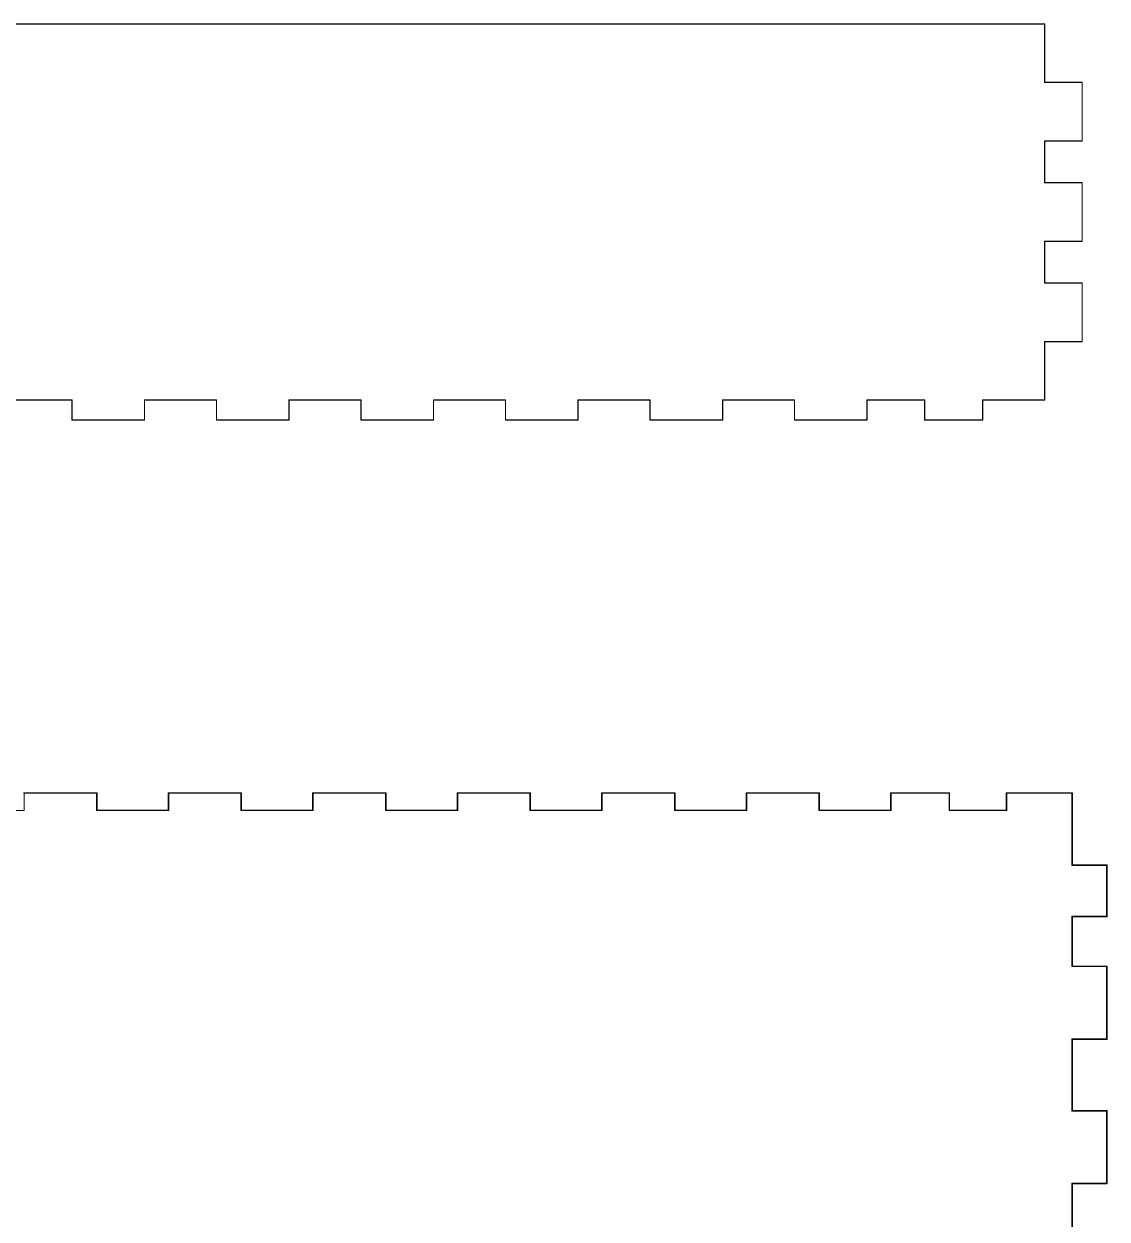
# Model space of a CAD drawing. Header units: millimetres. Extents: x -1378 to 3334, y -1176 to 661.
# Drawn here: x -1102.3 to -821.2, y -459.7 to -149.4 of the extents above; entities that cross this region are included whole.
import ezdxf

# ---------------------------------------------------------------- set-up
doc = ezdxf.new("R2010")
doc.units = ezdxf.units.MM
doc.header["$MEASUREMENT"] = 0
doc.layers.add('Layer 1', color=7, linetype='Continuous')

msp = doc.modelspace()

# ---------------------------------------------------------------- linework, layer by layer
at = {"layer": 'Layer 1', "color": 222, "lineweight": 9}
for points in [[(-1249.2852, -149.4363), (-1249.2852, -149.4363), (-837.3872, -149.4363), (-837.3872, -149.4363)], [(-1249.2852, -149.4363), (-1249.2852, -149.4363), (-837.3872, -149.4363), (-837.3872, -149.4363)], [(-837.3872, -149.4363), (-837.3872, -149.4363), (-837.3872, -164.5773), (-837.3872, -164.5773)], [(-837.3872, -149.4363), (-837.3872, -149.4363), (-837.3872, -164.5773), (-837.3872, -164.5773)], [(-837.3872, -164.5773), (-837.3872, -164.5773), (-827.6362, -164.5773), (-827.6362, -164.5773)], [(-837.3872, -164.5773), (-837.3872, -164.5773), (-827.6362, -164.5773), (-827.6362, -164.5773)], [(-827.6362, -164.5773), (-827.6362, -164.5773), (-827.6362, -179.8663), (-827.6362, -179.8663)], [(-827.6362, -164.5773), (-827.6362, -164.5773), (-827.6362, -179.8663), (-827.6362, -179.8663)], [(-827.6362, -179.8663), (-827.6362, -179.8663), (-837.3872, -179.8663), (-837.3872, -179.8663)], [(-837.3872, -179.8663), (-837.3872, -179.8663), (-837.3872, -190.6153), (-837.3872, -190.6153)], [(-827.6362, -179.8663), (-827.6362, -179.8663), (-837.3872, -179.8663), (-837.3872, -179.8663)], [(-837.3872, -179.8663), (-837.3872, -179.8663), (-837.3872, -190.6153), (-837.3872, -190.6153)], [(-837.3872, -190.6153), (-837.3872, -190.6153), (-827.6362, -190.6153), (-827.6362, -190.6153)], [(-837.3872, -190.6153), (-837.3872, -190.6153), (-827.6362, -190.6153), (-827.6362, -190.6153)], [(-827.6362, -190.6153), (-827.6362, -190.6153), (-827.6362, -205.9053), (-827.6362, -205.9053)], [(-827.6362, -190.6153), (-827.6362, -190.6153), (-827.6362, -205.9053), (-827.6362, -205.9053)], [(-827.6362, -205.9053), (-827.6362, -205.9053), (-837.3872, -205.9053), (-837.3872, -205.9053)], [(-837.3872, -205.9053), (-837.3872, -205.9053), (-837.3872, -216.6573), (-837.3872, -216.6573)], [(-827.6362, -205.9053), (-827.6362, -205.9053), (-837.3872, -205.9053), (-837.3872, -205.9053)], [(-837.3872, -205.9053), (-837.3872, -205.9053), (-837.3872, -216.6573), (-837.3872, -216.6573)], [(-837.3872, -216.6573), (-837.3872, -216.6573), (-827.6362, -216.6573), (-827.6362, -216.6573)], [(-837.3872, -216.6573), (-837.3872, -216.6573), (-827.6362, -216.6573), (-827.6362, -216.6573)], [(-827.6362, -216.6573), (-827.6362, -216.6573), (-827.6362, -231.9473), (-827.6362, -231.9473)], [(-827.6362, -216.6573), (-827.6362, -216.6573), (-827.6362, -231.9473), (-827.6362, -231.9473)], [(-827.6362, -231.9473), (-827.6362, -231.9473), (-837.3872, -231.9473), (-837.3872, -231.9473)], [(-837.3872, -231.9473), (-837.3872, -231.9473), (-837.3872, -247.0843), (-837.3872, -247.0843)], [(-827.6362, -231.9473), (-827.6362, -231.9473), (-837.3872, -231.9473), (-837.3872, -231.9473)], [(-837.3872, -231.9473), (-837.3872, -231.9473), (-837.3872, -247.0843), (-837.3872, -247.0843)], [(-1089.8722, -247.0843), (-1089.8722, -247.0843), (-1108.4732, -247.0843), (-1108.4732, -247.0843)], [(-1089.8722, -247.0843), (-1089.8722, -247.0843), (-1108.4732, -247.0843), (-1108.4732, -247.0843)], [(-1089.8722, -252.3343), (-1089.8722, -252.3343), (-1089.8722, -247.0843), (-1089.8722, -247.0843)], [(-1089.8722, -252.3343), (-1089.8722, -252.3343), (-1089.8722, -247.0843), (-1089.8722, -247.0843)], [(-1052.3732, -247.0843), (-1052.3732, -247.0843), (-1070.9732, -247.0843), (-1070.9732, -247.0843)], [(-1070.9732, -247.0843), (-1070.9732, -247.0843), (-1070.9732, -252.3343), (-1070.9732, -252.3343)], [(-1052.3732, -247.0843), (-1052.3732, -247.0843), (-1070.9732, -247.0843), (-1070.9732, -247.0843)], [(-1070.9732, -247.0843), (-1070.9732, -247.0843), (-1070.9732, -252.3343), (-1070.9732, -252.3343)], [(-1052.3732, -252.3343), (-1052.3732, -252.3343), (-1052.3732, -247.0843), (-1052.3732, -247.0843)], [(-1052.3732, -252.3343), (-1052.3732, -252.3343), (-1052.3732, -247.0843), (-1052.3732, -247.0843)], [(-1014.8732, -247.0843), (-1014.8732, -247.0843), (-1033.4722, -247.0843), (-1033.4722, -247.0843)], [(-1033.4722, -247.0843), (-1033.4722, -247.0843), (-1033.4722, -252.3343), (-1033.4722, -252.3343)], [(-1014.8732, -247.0843), (-1014.8732, -247.0843), (-1033.4722, -247.0843), (-1033.4722, -247.0843)], [(-1033.4722, -247.0843), (-1033.4722, -247.0843), (-1033.4722, -252.3343), (-1033.4722, -252.3343)], [(-1014.8732, -252.3343), (-1014.8732, -252.3343), (-1014.8732, -247.0843), (-1014.8732, -247.0843)], [(-1014.8732, -252.3343), (-1014.8732, -252.3343), (-1014.8732, -247.0843), (-1014.8732, -247.0843)], [(-977.3722, -247.0843), (-977.3722, -247.0843), (-995.9742, -247.0843), (-995.9742, -247.0843)], [(-995.9742, -247.0843), (-995.9742, -247.0843), (-995.9742, -252.3343), (-995.9742, -252.3343)], [(-977.3722, -247.0843), (-977.3722, -247.0843), (-995.9742, -247.0843), (-995.9742, -247.0843)], [(-995.9742, -247.0843), (-995.9742, -247.0843), (-995.9742, -252.3343), (-995.9742, -252.3343)], [(-977.3722, -252.3343), (-977.3722, -252.3343), (-977.3722, -247.0843), (-977.3722, -247.0843)], [(-977.3722, -252.3343), (-977.3722, -252.3343), (-977.3722, -247.0843), (-977.3722, -247.0843)], [(-939.8722, -247.0843), (-939.8722, -247.0843), (-958.4742, -247.0843), (-958.4742, -247.0843)], [(-958.4742, -247.0843), (-958.4742, -247.0843), (-958.4742, -252.3343), (-958.4742, -252.3343)], [(-939.8722, -247.0843), (-939.8722, -247.0843), (-958.4742, -247.0843), (-958.4742, -247.0843)], [(-958.4742, -247.0843), (-958.4742, -247.0843), (-958.4742, -252.3343), (-958.4742, -252.3343)], [(-939.8722, -252.3343), (-939.8722, -252.3343), (-939.8722, -247.0843), (-939.8722, -247.0843)], [(-939.8722, -252.3343), (-939.8722, -252.3343), (-939.8722, -247.0843), (-939.8722, -247.0843)], [(-902.3722, -247.0843), (-902.3722, -247.0843), (-920.9742, -247.0843), (-920.9742, -247.0843)], [(-920.9742, -247.0843), (-920.9742, -247.0843), (-920.9742, -252.3343), (-920.9742, -252.3343)], [(-902.3722, -247.0843), (-902.3722, -247.0843), (-920.9742, -247.0843), (-920.9742, -247.0843)], [(-920.9742, -247.0843), (-920.9742, -247.0843), (-920.9742, -252.3343), (-920.9742, -252.3343)], [(-902.3722, -252.3343), (-902.3722, -252.3343), (-902.3722, -247.0843), (-902.3722, -247.0843)], [(-902.3722, -252.3343), (-902.3722, -252.3343), (-902.3722, -247.0843), (-902.3722, -247.0843)], [(-868.6222, -247.0843), (-868.6222, -247.0843), (-883.4742, -247.0843), (-883.4742, -247.0843)], [(-883.4742, -247.0843), (-883.4742, -247.0843), (-883.4742, -252.3343), (-883.4742, -252.3343)], [(-868.6222, -247.0843), (-868.6222, -247.0843), (-883.4742, -247.0843), (-883.4742, -247.0843)], [(-883.4742, -247.0843), (-883.4742, -247.0843), (-883.4742, -252.3343), (-883.4742, -252.3343)], [(-868.6222, -252.3343), (-868.6222, -252.3343), (-868.6222, -247.0843), (-868.6222, -247.0843)], [(-868.6222, -252.3343), (-868.6222, -252.3343), (-868.6222, -247.0843), (-868.6222, -247.0843)], [(-853.4732, -247.0843), (-853.4732, -247.0843), (-853.4732, -252.3343), (-853.4732, -252.3343)], [(-837.3872, -247.0843), (-837.3872, -247.0843), (-853.4732, -247.0843), (-853.4732, -247.0843)], [(-853.4732, -247.0843), (-853.4732, -247.0843), (-853.4732, -252.3343), (-853.4732, -252.3343)], [(-837.3872, -247.0843), (-837.3872, -247.0843), (-853.4732, -247.0843), (-853.4732, -247.0843)], [(-1070.9732, -252.3343), (-1070.9732, -252.3343), (-1089.8722, -252.3343), (-1089.8722, -252.3343)], [(-1070.9732, -252.3343), (-1070.9732, -252.3343), (-1089.8722, -252.3343), (-1089.8722, -252.3343)], [(-1033.4722, -252.3343), (-1033.4722, -252.3343), (-1052.3732, -252.3343), (-1052.3732, -252.3343)], [(-1033.4722, -252.3343), (-1033.4722, -252.3343), (-1052.3732, -252.3343), (-1052.3732, -252.3343)], [(-995.9742, -252.3343), (-995.9742, -252.3343), (-1014.8732, -252.3343), (-1014.8732, -252.3343)], [(-995.9742, -252.3343), (-995.9742, -252.3343), (-1014.8732, -252.3343), (-1014.8732, -252.3343)], [(-958.4742, -252.3343), (-958.4742, -252.3343), (-977.3722, -252.3343), (-977.3722, -252.3343)], [(-958.4742, -252.3343), (-958.4742, -252.3343), (-977.3722, -252.3343), (-977.3722, -252.3343)], [(-920.9742, -252.3343), (-920.9742, -252.3343), (-939.8722, -252.3343), (-939.8722, -252.3343)], [(-920.9742, -252.3343), (-920.9742, -252.3343), (-939.8722, -252.3343), (-939.8722, -252.3343)], [(-883.4742, -252.3343), (-883.4742, -252.3343), (-902.3722, -252.3343), (-902.3722, -252.3343)], [(-883.4742, -252.3343), (-883.4742, -252.3343), (-902.3722, -252.3343), (-902.3722, -252.3343)], [(-853.4732, -252.3343), (-853.4732, -252.3343), (-868.6222, -252.3343), (-868.6222, -252.3343)], [(-853.4732, -252.3343), (-853.4732, -252.3343), (-868.6222, -252.3343), (-868.6222, -252.3343)], [(-1102.3852, -349.0343), (-1102.3852, -349.0343), (-1083.3352, -349.0343), (-1083.3352, -349.0343)], [(-1102.3852, -349.0343), (-1102.3852, -349.0343), (-1083.3352, -349.0343), (-1083.3352, -349.0343)], [(-1102.2352, -353.6833), (-1102.2352, -353.6833), (-1102.2352, -349.1853), (-1102.2352, -349.1853)], [(-1102.2352, -349.1853), (-1102.2352, -349.1853), (-1083.4852, -349.1853), (-1083.4852, -349.1853)], [(-1102.2352, -353.6833), (-1102.2352, -353.6833), (-1102.2352, -349.1853), (-1102.2352, -349.1853)], [(-1102.2352, -349.1853), (-1102.2352, -349.1853), (-1083.4852, -349.1853), (-1083.4852, -349.1853)], [(-1083.4852, -349.1853), (-1083.4852, -349.1853), (-1083.4852, -353.6833), (-1083.4852, -353.6833)], [(-1083.4852, -349.1853), (-1083.4852, -349.1853), (-1083.4852, -353.6833), (-1083.4852, -353.6833)], [(-1083.3352, -349.0343), (-1083.3352, -349.0343), (-1083.3352, -353.5323), (-1083.3352, -353.5323)], [(-1083.3352, -349.0343), (-1083.3352, -349.0343), (-1083.3352, -353.5323), (-1083.3352, -353.5323)], [(-1064.8862, -353.5323), (-1064.8862, -353.5323), (-1064.8862, -349.0343), (-1064.8862, -349.0343)], [(-1064.8862, -349.0343), (-1064.8862, -349.0343), (-1045.8362, -349.0343), (-1045.8362, -349.0343)], [(-1064.8862, -353.5323), (-1064.8862, -353.5323), (-1064.8862, -349.0343), (-1064.8862, -349.0343)], [(-1064.8862, -349.0343), (-1064.8862, -349.0343), (-1045.8362, -349.0343), (-1045.8362, -349.0343)], [(-1064.7362, -353.6833), (-1064.7362, -353.6833), (-1064.7362, -349.1853), (-1064.7362, -349.1853)], [(-1064.7362, -349.1853), (-1064.7362, -349.1853), (-1045.9852, -349.1853), (-1045.9852, -349.1853)], [(-1064.7362, -353.6833), (-1064.7362, -353.6833), (-1064.7362, -349.1853), (-1064.7362, -349.1853)], [(-1064.7362, -349.1853), (-1064.7362, -349.1853), (-1045.9852, -349.1853), (-1045.9852, -349.1853)], [(-1045.9852, -349.1853), (-1045.9852, -349.1853), (-1045.9852, -353.6833), (-1045.9852, -353.6833)], [(-1045.9852, -349.1853), (-1045.9852, -349.1853), (-1045.9852, -353.6833), (-1045.9852, -353.6833)], [(-1045.8362, -349.0343), (-1045.8362, -349.0343), (-1045.8362, -353.5323), (-1045.8362, -353.5323)], [(-1045.8362, -349.0343), (-1045.8362, -349.0343), (-1045.8362, -353.5323), (-1045.8362, -353.5323)], [(-1027.3852, -353.5323), (-1027.3852, -353.5323), (-1027.3852, -349.0343), (-1027.3852, -349.0343)], [(-1027.3852, -349.0343), (-1027.3852, -349.0343), (-1008.3362, -349.0343), (-1008.3362, -349.0343)], [(-1027.3852, -353.5323), (-1027.3852, -353.5323), (-1027.3852, -349.0343), (-1027.3852, -349.0343)], [(-1027.3852, -349.0343), (-1027.3852, -349.0343), (-1008.3362, -349.0343), (-1008.3362, -349.0343)], [(-1027.2352, -353.6833), (-1027.2352, -353.6833), (-1027.2352, -349.1853), (-1027.2352, -349.1853)], [(-1027.2352, -349.1853), (-1027.2352, -349.1853), (-1008.4842, -349.1853), (-1008.4842, -349.1853)], [(-1027.2352, -353.6833), (-1027.2352, -353.6833), (-1027.2352, -349.1853), (-1027.2352, -349.1853)], [(-1027.2352, -349.1853), (-1027.2352, -349.1853), (-1008.4842, -349.1853), (-1008.4842, -349.1853)], [(-1008.4842, -349.1853), (-1008.4842, -349.1853), (-1008.4842, -353.6833), (-1008.4842, -353.6833)], [(-1008.4842, -349.1853), (-1008.4842, -349.1853), (-1008.4842, -353.6833), (-1008.4842, -353.6833)], [(-1008.3362, -349.0343), (-1008.3362, -349.0343), (-1008.3362, -353.5323), (-1008.3362, -353.5323)], [(-1008.3362, -349.0343), (-1008.3362, -349.0343), (-1008.3362, -353.5323), (-1008.3362, -353.5323)], [(-989.8852, -353.5323), (-989.8852, -353.5323), (-989.8852, -349.0343), (-989.8852, -349.0343)], [(-989.8852, -349.0343), (-989.8852, -349.0343), (-970.8352, -349.0343), (-970.8352, -349.0343)], [(-989.8852, -353.5323), (-989.8852, -353.5323), (-989.8852, -349.0343), (-989.8852, -349.0343)], [(-989.8852, -349.0343), (-989.8852, -349.0343), (-970.8352, -349.0343), (-970.8352, -349.0343)], [(-989.7342, -353.6833), (-989.7342, -353.6833), (-989.7342, -349.1853), (-989.7342, -349.1853)], [(-989.7342, -349.1853), (-989.7342, -349.1853), (-970.9842, -349.1853), (-970.9842, -349.1853)], [(-989.7342, -353.6833), (-989.7342, -353.6833), (-989.7342, -349.1853), (-989.7342, -349.1853)], [(-989.7342, -349.1853), (-989.7342, -349.1853), (-970.9842, -349.1853), (-970.9842, -349.1853)], [(-970.9842, -349.1853), (-970.9842, -349.1853), (-970.9842, -353.6833), (-970.9842, -353.6833)], [(-970.9842, -349.1853), (-970.9842, -349.1853), (-970.9842, -353.6833), (-970.9842, -353.6833)], [(-970.8352, -349.0343), (-970.8352, -349.0343), (-970.8352, -353.5323), (-970.8352, -353.5323)], [(-970.8352, -349.0343), (-970.8352, -349.0343), (-970.8352, -353.5323), (-970.8352, -353.5323)], [(-952.3852, -353.5323), (-952.3852, -353.5323), (-952.3852, -349.0343), (-952.3852, -349.0343)], [(-952.3852, -349.0343), (-952.3852, -349.0343), (-933.3352, -349.0343), (-933.3352, -349.0343)], [(-952.3852, -353.5323), (-952.3852, -353.5323), (-952.3852, -349.0343), (-952.3852, -349.0343)], [(-952.3852, -349.0343), (-952.3852, -349.0343), (-933.3352, -349.0343), (-933.3352, -349.0343)], [(-952.2372, -353.6833), (-952.2372, -353.6833), (-952.2372, -349.1853), (-952.2372, -349.1853)], [(-952.2372, -349.1853), (-952.2372, -349.1853), (-933.4872, -349.1853), (-933.4872, -349.1853)], [(-952.2372, -353.6833), (-952.2372, -353.6833), (-952.2372, -349.1853), (-952.2372, -349.1853)], [(-952.2372, -349.1853), (-952.2372, -349.1853), (-933.4872, -349.1853), (-933.4872, -349.1853)], [(-933.4872, -349.1853), (-933.4872, -349.1853), (-933.4872, -353.6833), (-933.4872, -353.6833)], [(-933.4872, -349.1853), (-933.4872, -349.1853), (-933.4872, -353.6833), (-933.4872, -353.6833)], [(-933.3352, -349.0343), (-933.3352, -349.0343), (-933.3352, -353.5323), (-933.3352, -353.5323)], [(-933.3352, -349.0343), (-933.3352, -349.0343), (-933.3352, -353.5323), (-933.3352, -353.5323)], [(-914.8852, -353.5323), (-914.8852, -353.5323), (-914.8852, -349.0343), (-914.8852, -349.0343)], [(-914.8852, -349.0343), (-914.8852, -349.0343), (-895.8352, -349.0343), (-895.8352, -349.0343)], [(-914.8852, -353.5323), (-914.8852, -353.5323), (-914.8852, -349.0343), (-914.8852, -349.0343)], [(-914.8852, -349.0343), (-914.8852, -349.0343), (-895.8352, -349.0343), (-895.8352, -349.0343)], [(-914.7332, -353.6833), (-914.7332, -353.6833), (-914.7332, -349.1853), (-914.7332, -349.1853)], [(-914.7332, -349.1853), (-914.7332, -349.1853), (-895.9872, -349.1853), (-895.9872, -349.1853)], [(-914.7332, -353.6833), (-914.7332, -353.6833), (-914.7332, -349.1853), (-914.7332, -349.1853)], [(-914.7332, -349.1853), (-914.7332, -349.1853), (-895.9872, -349.1853), (-895.9872, -349.1853)], [(-895.9872, -349.1853), (-895.9872, -349.1853), (-895.9872, -353.6833), (-895.9872, -353.6833)], [(-895.9872, -349.1853), (-895.9872, -349.1853), (-895.9872, -353.6833), (-895.9872, -353.6833)], [(-895.8352, -349.0343), (-895.8352, -349.0343), (-895.8352, -353.5323), (-895.8352, -353.5323)], [(-895.8352, -349.0343), (-895.8352, -349.0343), (-895.8352, -353.5323), (-895.8352, -353.5323)], [(-877.3852, -353.5323), (-877.3852, -353.5323), (-877.3852, -349.0343), (-877.3852, -349.0343)], [(-877.3852, -349.0343), (-877.3852, -349.0343), (-862.0852, -349.0343), (-862.0852, -349.0343)], [(-877.3852, -353.5323), (-877.3852, -353.5323), (-877.3852, -349.0343), (-877.3852, -349.0343)], [(-877.3852, -349.0343), (-877.3852, -349.0343), (-862.0852, -349.0343), (-862.0852, -349.0343)], [(-877.2362, -353.6833), (-877.2362, -353.6833), (-877.2362, -349.1853), (-877.2362, -349.1853)], [(-877.2362, -349.1853), (-877.2362, -349.1853), (-862.2362, -349.1853), (-862.2362, -349.1853)], [(-877.2362, -353.6833), (-877.2362, -353.6833), (-877.2362, -349.1853), (-877.2362, -349.1853)], [(-877.2362, -349.1853), (-877.2362, -349.1853), (-862.2362, -349.1853), (-862.2362, -349.1853)], [(-862.2362, -349.1853), (-862.2362, -349.1853), (-862.2362, -353.6833), (-862.2362, -353.6833)], [(-862.2362, -349.1853), (-862.2362, -349.1853), (-862.2362, -353.6833), (-862.2362, -353.6833)], [(-862.0852, -349.0343), (-862.0852, -349.0343), (-862.0852, -353.5323), (-862.0852, -353.5323)], [(-862.0852, -349.0343), (-862.0852, -349.0343), (-862.0852, -353.5323), (-862.0852, -353.5323)], [(-847.3842, -353.5323), (-847.3842, -353.5323), (-847.3842, -349.0343), (-847.3842, -349.0343)], [(-847.3842, -349.0343), (-847.3842, -349.0343), (-830.2112, -349.0343), (-830.2112, -349.0343)], [(-847.3842, -353.5323), (-847.3842, -353.5323), (-847.3842, -349.0343), (-847.3842, -349.0343)], [(-847.3842, -349.0343), (-847.3842, -349.0343), (-830.2112, -349.0343), (-830.2112, -349.0343)], [(-847.2362, -353.6833), (-847.2362, -353.6833), (-847.2362, -349.1853), (-847.2362, -349.1853)], [(-847.2362, -349.1853), (-847.2362, -349.1853), (-830.3592, -349.1853), (-830.3592, -349.1853)], [(-847.2362, -353.6833), (-847.2362, -353.6833), (-847.2362, -349.1853), (-847.2362, -349.1853)], [(-847.2362, -349.1853), (-847.2362, -349.1853), (-830.3592, -349.1853), (-830.3592, -349.1853)], [(-830.3592, -349.1853), (-830.3592, -349.1853), (-830.3592, -367.9323), (-830.3592, -367.9323)], [(-830.3592, -349.1853), (-830.3592, -349.1853), (-830.3592, -367.9323), (-830.3592, -367.9323)], [(-830.2112, -349.0343), (-830.2112, -349.0343), (-830.2112, -367.7843), (-830.2112, -367.7843)], [(-830.2112, -349.0343), (-830.2112, -349.0343), (-830.2112, -367.7843), (-830.2112, -367.7843)], [(-1120.9862, -353.6833), (-1120.9862, -353.6833), (-1102.2352, -353.6833), (-1102.2352, -353.6833)], [(-1120.9862, -353.6833), (-1120.9862, -353.6833), (-1102.2352, -353.6833), (-1102.2352, -353.6833)], [(-1083.4852, -353.6833), (-1083.4852, -353.6833), (-1064.7362, -353.6833), (-1064.7362, -353.6833)], [(-1083.4852, -353.6833), (-1083.4852, -353.6833), (-1064.7362, -353.6833), (-1064.7362, -353.6833)], [(-1083.3352, -353.5323), (-1083.3352, -353.5323), (-1064.8862, -353.5323), (-1064.8862, -353.5323)], [(-1083.3352, -353.5323), (-1083.3352, -353.5323), (-1064.8862, -353.5323), (-1064.8862, -353.5323)], [(-1045.9852, -353.6833), (-1045.9852, -353.6833), (-1027.2352, -353.6833), (-1027.2352, -353.6833)], [(-1045.9852, -353.6833), (-1045.9852, -353.6833), (-1027.2352, -353.6833), (-1027.2352, -353.6833)], [(-1045.8362, -353.5323), (-1045.8362, -353.5323), (-1027.3852, -353.5323), (-1027.3852, -353.5323)], [(-1045.8362, -353.5323), (-1045.8362, -353.5323), (-1027.3852, -353.5323), (-1027.3852, -353.5323)], [(-1008.4842, -353.6833), (-1008.4842, -353.6833), (-989.7342, -353.6833), (-989.7342, -353.6833)], [(-1008.4842, -353.6833), (-1008.4842, -353.6833), (-989.7342, -353.6833), (-989.7342, -353.6833)], [(-1008.3362, -353.5323), (-1008.3362, -353.5323), (-989.8852, -353.5323), (-989.8852, -353.5323)], [(-1008.3362, -353.5323), (-1008.3362, -353.5323), (-989.8852, -353.5323), (-989.8852, -353.5323)], [(-970.9842, -353.6833), (-970.9842, -353.6833), (-952.2372, -353.6833), (-952.2372, -353.6833)], [(-970.9842, -353.6833), (-970.9842, -353.6833), (-952.2372, -353.6833), (-952.2372, -353.6833)], [(-970.8352, -353.5323), (-970.8352, -353.5323), (-952.3852, -353.5323), (-952.3852, -353.5323)], [(-970.8352, -353.5323), (-970.8352, -353.5323), (-952.3852, -353.5323), (-952.3852, -353.5323)], [(-933.4872, -353.6833), (-933.4872, -353.6833), (-914.7332, -353.6833), (-914.7332, -353.6833)], [(-933.4872, -353.6833), (-933.4872, -353.6833), (-914.7332, -353.6833), (-914.7332, -353.6833)], [(-933.3352, -353.5323), (-933.3352, -353.5323), (-914.8852, -353.5323), (-914.8852, -353.5323)], [(-933.3352, -353.5323), (-933.3352, -353.5323), (-914.8852, -353.5323), (-914.8852, -353.5323)], [(-895.9872, -353.6833), (-895.9872, -353.6833), (-877.2362, -353.6833), (-877.2362, -353.6833)], [(-895.9872, -353.6833), (-895.9872, -353.6833), (-877.2362, -353.6833), (-877.2362, -353.6833)], [(-895.8352, -353.5323), (-895.8352, -353.5323), (-877.3852, -353.5323), (-877.3852, -353.5323)], [(-895.8352, -353.5323), (-895.8352, -353.5323), (-877.3852, -353.5323), (-877.3852, -353.5323)], [(-862.2362, -353.6833), (-862.2362, -353.6833), (-847.2362, -353.6833), (-847.2362, -353.6833)], [(-862.2362, -353.6833), (-862.2362, -353.6833), (-847.2362, -353.6833), (-847.2362, -353.6833)], [(-862.0852, -353.5323), (-862.0852, -353.5323), (-847.3842, -353.5323), (-847.3842, -353.5323)], [(-862.0852, -353.5323), (-862.0852, -353.5323), (-847.3842, -353.5323), (-847.3842, -353.5323)], [(-830.3592, -367.9323), (-830.3592, -367.9323), (-821.3602, -367.9323), (-821.3602, -367.9323)], [(-830.3592, -367.9323), (-830.3592, -367.9323), (-821.3602, -367.9323), (-821.3602, -367.9323)], [(-830.2112, -367.7843), (-830.2112, -367.7843), (-821.2122, -367.7843), (-821.2122, -367.7843)], [(-830.2112, -367.7843), (-830.2112, -367.7843), (-821.2122, -367.7843), (-821.2122, -367.7843)], [(-821.3602, -367.9323), (-821.3602, -367.9323), (-821.3602, -381.0593), (-821.3602, -381.0593)], [(-821.3602, -367.9323), (-821.3602, -367.9323), (-821.3602, -381.0593), (-821.3602, -381.0593)], [(-821.2122, -367.7843), (-821.2122, -367.7843), (-821.2122, -381.2073), (-821.2122, -381.2073)], [(-821.2122, -367.7843), (-821.2122, -367.7843), (-821.2122, -381.2073), (-821.2122, -381.2073)], [(-821.3602, -381.0593), (-821.3602, -381.0593), (-830.3592, -381.0593), (-830.3592, -381.0593)], [(-830.3592, -381.0593), (-830.3592, -381.0593), (-830.3592, -394.1823), (-830.3592, -394.1823)], [(-821.3602, -381.0593), (-821.3602, -381.0593), (-830.3592, -381.0593), (-830.3592, -381.0593)], [(-830.3592, -381.0593), (-830.3592, -381.0593), (-830.3592, -394.1823), (-830.3592, -394.1823)], [(-821.2122, -381.2073), (-821.2122, -381.2073), (-830.2112, -381.2073), (-830.2112, -381.2073)], [(-830.2112, -381.2073), (-830.2112, -381.2073), (-830.2112, -394.0343), (-830.2112, -394.0343)], [(-821.2122, -381.2073), (-821.2122, -381.2073), (-830.2112, -381.2073), (-830.2112, -381.2073)], [(-830.2112, -381.2073), (-830.2112, -381.2073), (-830.2112, -394.0343), (-830.2112, -394.0343)], [(-830.2112, -394.0343), (-830.2112, -394.0343), (-821.2122, -394.0343), (-821.2122, -394.0343)], [(-830.2112, -394.0343), (-830.2112, -394.0343), (-821.2122, -394.0343), (-821.2122, -394.0343)], [(-821.2122, -394.0343), (-821.2122, -394.0343), (-821.2122, -413.0843), (-821.2122, -413.0843)], [(-821.2122, -394.0343), (-821.2122, -394.0343), (-821.2122, -413.0843), (-821.2122, -413.0843)], [(-830.3592, -394.1823), (-830.3592, -394.1823), (-821.3602, -394.1823), (-821.3602, -394.1823)], [(-830.3592, -394.1823), (-830.3592, -394.1823), (-821.3602, -394.1823), (-821.3602, -394.1823)], [(-821.3602, -394.1823), (-821.3602, -394.1823), (-821.3602, -412.9323), (-821.3602, -412.9323)], [(-821.3602, -394.1823), (-821.3602, -394.1823), (-821.3602, -412.9323), (-821.3602, -412.9323)], [(-821.3602, -412.9323), (-821.3602, -412.9323), (-830.3592, -412.9323), (-830.3592, -412.9323)], [(-830.3592, -412.9323), (-830.3592, -412.9323), (-830.3592, -431.6853), (-830.3592, -431.6853)], [(-821.3602, -412.9323), (-821.3602, -412.9323), (-830.3592, -412.9323), (-830.3592, -412.9323)], [(-830.3592, -412.9323), (-830.3592, -412.9323), (-830.3592, -431.6853), (-830.3592, -431.6853)], [(-821.2122, -413.0843), (-821.2122, -413.0843), (-830.2112, -413.0843), (-830.2112, -413.0843)], [(-830.2112, -413.0843), (-830.2112, -413.0843), (-830.2112, -431.5343), (-830.2112, -431.5343)], [(-821.2122, -413.0843), (-821.2122, -413.0843), (-830.2112, -413.0843), (-830.2112, -413.0843)], [(-830.2112, -413.0843), (-830.2112, -413.0843), (-830.2112, -431.5343), (-830.2112, -431.5343)], [(-830.3592, -431.6853), (-830.3592, -431.6853), (-821.3602, -431.6853), (-821.3602, -431.6853)], [(-830.3592, -431.6853), (-830.3592, -431.6853), (-821.3602, -431.6853), (-821.3602, -431.6853)], [(-830.2112, -431.5343), (-830.2112, -431.5343), (-821.2122, -431.5343), (-821.2122, -431.5343)], [(-830.2112, -431.5343), (-830.2112, -431.5343), (-821.2122, -431.5343), (-821.2122, -431.5343)], [(-821.3602, -431.6853), (-821.3602, -431.6853), (-821.3602, -450.4343), (-821.3602, -450.4343)], [(-821.3602, -431.6853), (-821.3602, -431.6853), (-821.3602, -450.4343), (-821.3602, -450.4343)], [(-821.2122, -431.5343), (-821.2122, -431.5343), (-821.2122, -450.5843), (-821.2122, -450.5843)], [(-821.2122, -431.5343), (-821.2122, -431.5343), (-821.2122, -450.5843), (-821.2122, -450.5843)], [(-821.3602, -450.4343), (-821.3602, -450.4343), (-830.3592, -450.4343), (-830.3592, -450.4343)], [(-830.3592, -450.4343), (-830.3592, -450.4343), (-830.3592, -469.1833), (-830.3592, -469.1833)], [(-821.3602, -450.4343), (-821.3602, -450.4343), (-830.3592, -450.4343), (-830.3592, -450.4343)], [(-830.3592, -450.4343), (-830.3592, -450.4343), (-830.3592, -469.1833), (-830.3592, -469.1833)], [(-821.2122, -450.5843), (-821.2122, -450.5843), (-830.2112, -450.5843), (-830.2112, -450.5843)], [(-830.2112, -450.5843), (-830.2112, -450.5843), (-830.2112, -469.0343), (-830.2112, -469.0343)], [(-821.2122, -450.5843), (-821.2122, -450.5843), (-830.2112, -450.5843), (-830.2112, -450.5843)], [(-830.2112, -450.5843), (-830.2112, -450.5843), (-830.2112, -469.0343), (-830.2112, -469.0343)]]:
    msp.add_open_spline(points, degree=3, dxfattribs=at)
at = {"layer": 'Layer 1', "color": 40, "lineweight": 9}
for points in [[(-1249.2112, -149.5103), (-1249.2112, -149.5103), (-837.4612, -149.5103), (-837.4612, -149.5103)], [(-1249.2112, -149.5103), (-1249.2112, -149.5103), (-837.4612, -149.5103), (-837.4612, -149.5103)], [(-837.4612, -149.5103), (-837.4612, -149.5103), (-837.4612, -164.6513), (-837.4612, -164.6513)], [(-837.4612, -149.5103), (-837.4612, -149.5103), (-837.4612, -164.6513), (-837.4612, -164.6513)], [(-837.4612, -164.6513), (-837.4612, -164.6513), (-827.7102, -164.6513), (-827.7102, -164.6513)], [(-837.4612, -164.6513), (-837.4612, -164.6513), (-827.7102, -164.6513), (-827.7102, -164.6513)], [(-827.7102, -164.6513), (-827.7102, -164.6513), (-827.7102, -179.7893), (-827.7102, -179.7893)], [(-827.7102, -164.6513), (-827.7102, -164.6513), (-827.7102, -179.7893), (-827.7102, -179.7893)], [(-827.7102, -179.7893), (-827.7102, -179.7893), (-837.4612, -179.7893), (-837.4612, -179.7893)], [(-837.4612, -179.7893), (-837.4612, -179.7893), (-837.4612, -190.6893), (-837.4612, -190.6893)], [(-827.7102, -179.7893), (-827.7102, -179.7893), (-837.4612, -179.7893), (-837.4612, -179.7893)], [(-837.4612, -179.7893), (-837.4612, -179.7893), (-837.4612, -190.6893), (-837.4612, -190.6893)], [(-837.4612, -190.6893), (-837.4612, -190.6893), (-827.7102, -190.6893), (-827.7102, -190.6893)], [(-837.4612, -190.6893), (-837.4612, -190.6893), (-827.7102, -190.6893), (-827.7102, -190.6893)], [(-827.7102, -190.6893), (-827.7102, -190.6893), (-827.7102, -205.8313), (-827.7102, -205.8313)], [(-827.7102, -190.6893), (-827.7102, -190.6893), (-827.7102, -205.8313), (-827.7102, -205.8313)], [(-827.7102, -205.8313), (-827.7102, -205.8313), (-837.4612, -205.8313), (-837.4612, -205.8313)], [(-837.4612, -205.8313), (-837.4612, -205.8313), (-837.4612, -216.7313), (-837.4612, -216.7313)], [(-827.7102, -205.8313), (-827.7102, -205.8313), (-837.4612, -205.8313), (-837.4612, -205.8313)], [(-837.4612, -205.8313), (-837.4612, -205.8313), (-837.4612, -216.7313), (-837.4612, -216.7313)], [(-837.4612, -216.7313), (-837.4612, -216.7313), (-827.7102, -216.7313), (-827.7102, -216.7313)], [(-837.4612, -216.7313), (-837.4612, -216.7313), (-827.7102, -216.7313), (-827.7102, -216.7313)], [(-827.7102, -216.7313), (-827.7102, -216.7313), (-827.7102, -231.8733), (-827.7102, -231.8733)], [(-827.7102, -216.7313), (-827.7102, -216.7313), (-827.7102, -231.8733), (-827.7102, -231.8733)], [(-827.7102, -231.8733), (-827.7102, -231.8733), (-837.4612, -231.8733), (-837.4612, -231.8733)], [(-837.4612, -231.8733), (-837.4612, -231.8733), (-837.4612, -247.0103), (-837.4612, -247.0103)], [(-827.7102, -231.8733), (-827.7102, -231.8733), (-837.4612, -231.8733), (-837.4612, -231.8733)], [(-837.4612, -231.8733), (-837.4612, -231.8733), (-837.4612, -247.0103), (-837.4612, -247.0103)], [(-1089.7982, -247.0103), (-1089.7982, -247.0103), (-1108.5482, -247.0103), (-1108.5482, -247.0103)], [(-1089.7982, -247.0103), (-1089.7982, -247.0103), (-1108.5482, -247.0103), (-1108.5482, -247.0103)], [(-1089.7982, -252.2603), (-1089.7982, -252.2603), (-1089.7982, -247.0103), (-1089.7982, -247.0103)], [(-1089.7982, -252.2603), (-1089.7982, -252.2603), (-1089.7982, -247.0103), (-1089.7982, -247.0103)], [(-1052.2972, -247.0103), (-1052.2972, -247.0103), (-1071.0492, -247.0103), (-1071.0492, -247.0103)], [(-1071.0492, -247.0103), (-1071.0492, -247.0103), (-1071.0492, -252.2603), (-1071.0492, -252.2603)], [(-1052.2972, -247.0103), (-1052.2972, -247.0103), (-1071.0492, -247.0103), (-1071.0492, -247.0103)], [(-1071.0492, -247.0103), (-1071.0492, -247.0103), (-1071.0492, -252.2603), (-1071.0492, -252.2603)], [(-1052.2972, -252.2603), (-1052.2972, -252.2603), (-1052.2972, -247.0103), (-1052.2972, -247.0103)], [(-1052.2972, -252.2603), (-1052.2972, -252.2603), (-1052.2972, -247.0103), (-1052.2972, -247.0103)], [(-1014.7992, -247.0103), (-1014.7992, -247.0103), (-1033.5482, -247.0103), (-1033.5482, -247.0103)], [(-1033.5482, -247.0103), (-1033.5482, -247.0103), (-1033.5482, -252.2603), (-1033.5482, -252.2603)], [(-1014.7992, -247.0103), (-1014.7992, -247.0103), (-1033.5482, -247.0103), (-1033.5482, -247.0103)], [(-1033.5482, -247.0103), (-1033.5482, -247.0103), (-1033.5482, -252.2603), (-1033.5482, -252.2603)], [(-1014.7992, -252.2603), (-1014.7992, -252.2603), (-1014.7992, -247.0103), (-1014.7992, -247.0103)], [(-1014.7992, -252.2603), (-1014.7992, -252.2603), (-1014.7992, -247.0103), (-1014.7992, -247.0103)], [(-977.2982, -247.0103), (-977.2982, -247.0103), (-996.0482, -247.0103), (-996.0482, -247.0103)], [(-996.0482, -247.0103), (-996.0482, -247.0103), (-996.0482, -252.2603), (-996.0482, -252.2603)], [(-977.2982, -247.0103), (-977.2982, -247.0103), (-996.0482, -247.0103), (-996.0482, -247.0103)], [(-996.0482, -247.0103), (-996.0482, -247.0103), (-996.0482, -252.2603), (-996.0482, -252.2603)], [(-977.2982, -252.2603), (-977.2982, -252.2603), (-977.2982, -247.0103), (-977.2982, -247.0103)], [(-977.2982, -252.2603), (-977.2982, -252.2603), (-977.2982, -247.0103), (-977.2982, -247.0103)], [(-939.7982, -247.0103), (-939.7982, -247.0103), (-958.5482, -247.0103), (-958.5482, -247.0103)], [(-958.5482, -247.0103), (-958.5482, -247.0103), (-958.5482, -252.2603), (-958.5482, -252.2603)], [(-939.7982, -247.0103), (-939.7982, -247.0103), (-958.5482, -247.0103), (-958.5482, -247.0103)], [(-958.5482, -247.0103), (-958.5482, -247.0103), (-958.5482, -252.2603), (-958.5482, -252.2603)], [(-939.7982, -252.2603), (-939.7982, -252.2603), (-939.7982, -247.0103), (-939.7982, -247.0103)], [(-939.7982, -252.2603), (-939.7982, -252.2603), (-939.7982, -247.0103), (-939.7982, -247.0103)], [(-902.2982, -247.0103), (-902.2982, -247.0103), (-921.0482, -247.0103), (-921.0482, -247.0103)], [(-921.0482, -247.0103), (-921.0482, -247.0103), (-921.0482, -252.2603), (-921.0482, -252.2603)], [(-902.2982, -247.0103), (-902.2982, -247.0103), (-921.0482, -247.0103), (-921.0482, -247.0103)], [(-921.0482, -247.0103), (-921.0482, -247.0103), (-921.0482, -252.2603), (-921.0482, -252.2603)], [(-902.2982, -252.2603), (-902.2982, -252.2603), (-902.2982, -247.0103), (-902.2982, -247.0103)], [(-902.2982, -252.2603), (-902.2982, -252.2603), (-902.2982, -247.0103), (-902.2982, -247.0103)], [(-868.5472, -247.0103), (-868.5472, -247.0103), (-883.5482, -247.0103), (-883.5482, -247.0103)], [(-883.5482, -247.0103), (-883.5482, -247.0103), (-883.5482, -252.2603), (-883.5482, -252.2603)], [(-868.5472, -247.0103), (-868.5472, -247.0103), (-883.5482, -247.0103), (-883.5482, -247.0103)], [(-883.5482, -247.0103), (-883.5482, -247.0103), (-883.5482, -252.2603), (-883.5482, -252.2603)], [(-868.5472, -252.2603), (-868.5472, -252.2603), (-868.5472, -247.0103), (-868.5472, -247.0103)], [(-868.5472, -252.2603), (-868.5472, -252.2603), (-868.5472, -247.0103), (-868.5472, -247.0103)], [(-837.4612, -247.0103), (-837.4612, -247.0103), (-853.5472, -247.0103), (-853.5472, -247.0103)], [(-853.5472, -247.0103), (-853.5472, -247.0103), (-853.5472, -252.2603), (-853.5472, -252.2603)], [(-837.4612, -247.0103), (-837.4612, -247.0103), (-853.5472, -247.0103), (-853.5472, -247.0103)], [(-853.5472, -247.0103), (-853.5472, -247.0103), (-853.5472, -252.2603), (-853.5472, -252.2603)], [(-1071.0492, -252.2603), (-1071.0492, -252.2603), (-1089.7982, -252.2603), (-1089.7982, -252.2603)], [(-1071.0492, -252.2603), (-1071.0492, -252.2603), (-1089.7982, -252.2603), (-1089.7982, -252.2603)], [(-1033.5482, -252.2603), (-1033.5482, -252.2603), (-1052.2972, -252.2603), (-1052.2972, -252.2603)], [(-1033.5482, -252.2603), (-1033.5482, -252.2603), (-1052.2972, -252.2603), (-1052.2972, -252.2603)], [(-996.0482, -252.2603), (-996.0482, -252.2603), (-1014.7992, -252.2603), (-1014.7992, -252.2603)], [(-996.0482, -252.2603), (-996.0482, -252.2603), (-1014.7992, -252.2603), (-1014.7992, -252.2603)], [(-958.5482, -252.2603), (-958.5482, -252.2603), (-977.2982, -252.2603), (-977.2982, -252.2603)], [(-958.5482, -252.2603), (-958.5482, -252.2603), (-977.2982, -252.2603), (-977.2982, -252.2603)], [(-921.0482, -252.2603), (-921.0482, -252.2603), (-939.7982, -252.2603), (-939.7982, -252.2603)], [(-921.0482, -252.2603), (-921.0482, -252.2603), (-939.7982, -252.2603), (-939.7982, -252.2603)], [(-883.5482, -252.2603), (-883.5482, -252.2603), (-902.2982, -252.2603), (-902.2982, -252.2603)], [(-883.5482, -252.2603), (-883.5482, -252.2603), (-902.2982, -252.2603), (-902.2982, -252.2603)], [(-853.5472, -252.2603), (-853.5472, -252.2603), (-868.5472, -252.2603), (-868.5472, -252.2603)], [(-853.5472, -252.2603), (-853.5472, -252.2603), (-868.5472, -252.2603), (-868.5472, -252.2603)]]:
    msp.add_open_spline(points, degree=3, dxfattribs=at)

doc.saveas('drawing.dxf')
